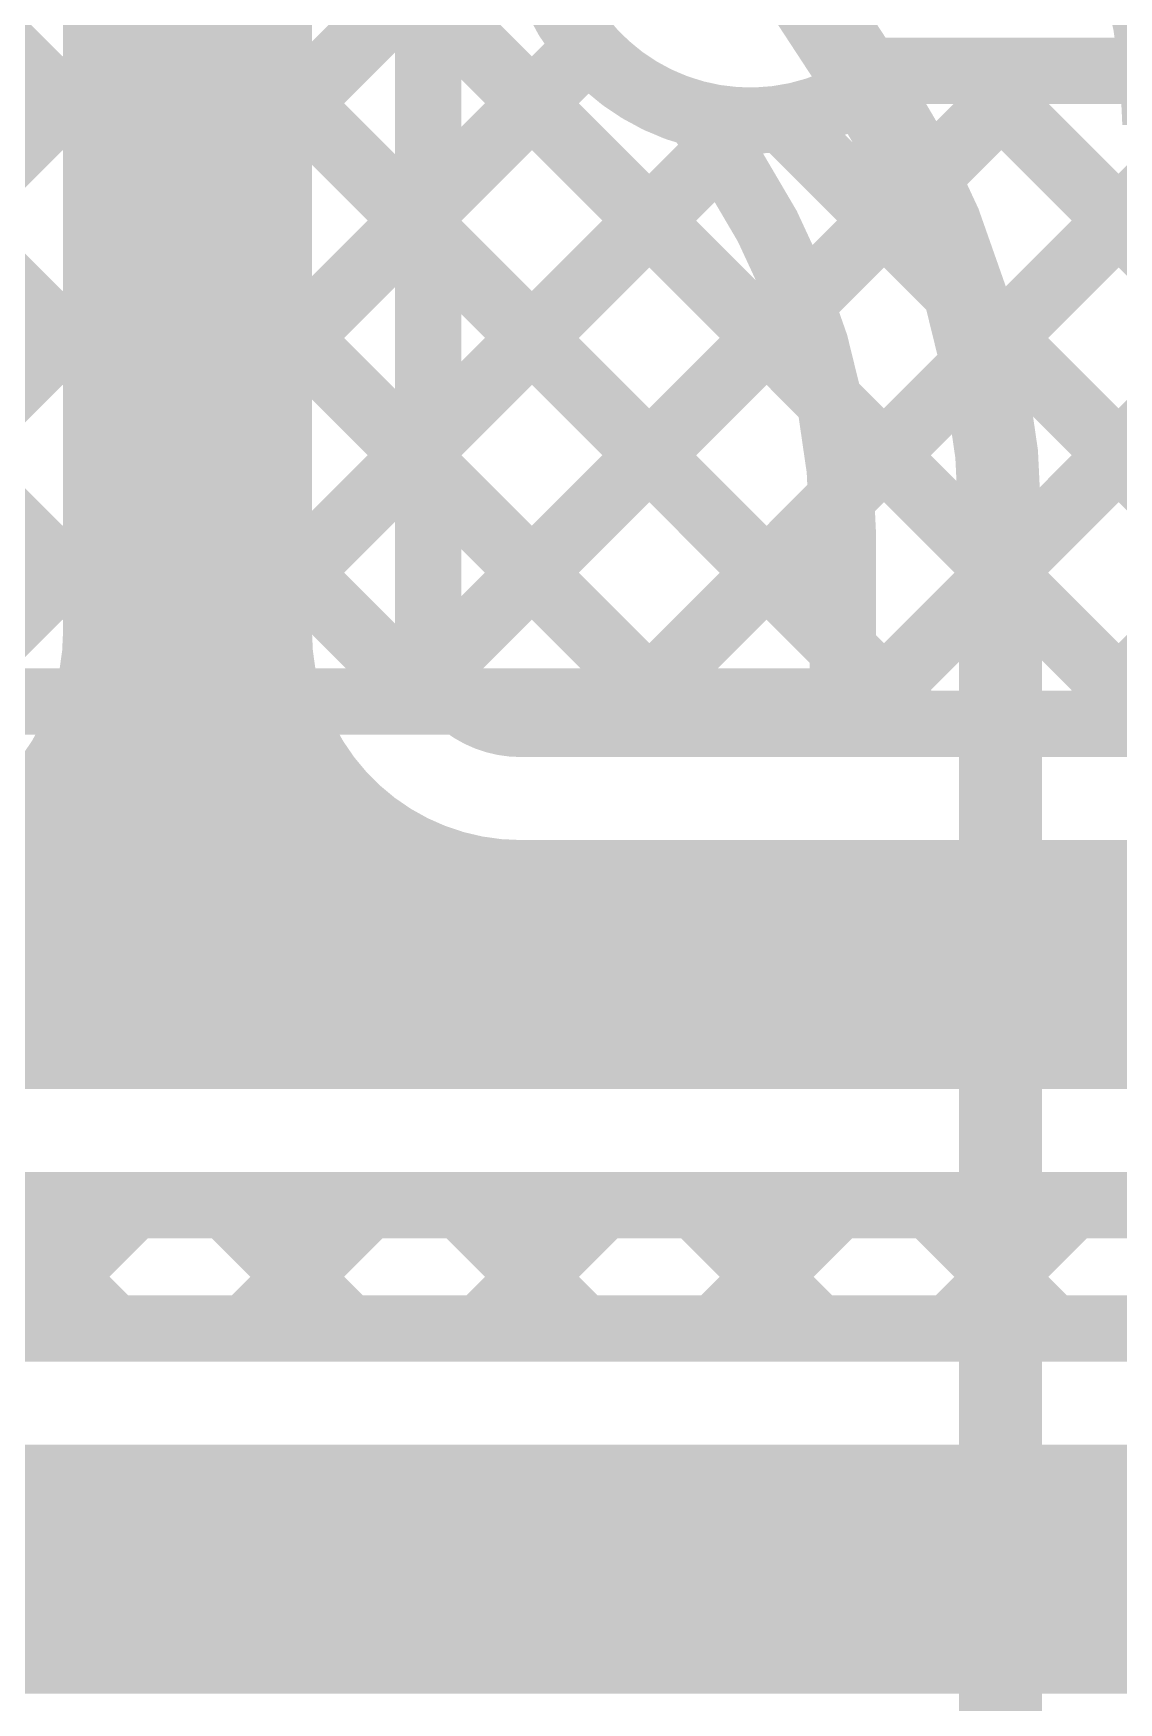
# Model space of a CAD drawing. Header units: inches. Extents: x -17 to 349, y -40 to 215.
# Drawn here: x 101.16 to 104.48, y 122.64 to 127.75 of the extents above; entities that cross this region are included whole.
import ezdxf

# ---------------------------------------------------------------- set-up
doc = ezdxf.new("R2010")
doc.units = ezdxf.units.IN
doc.layers.add('Bottom Layer', color=5, linetype='Continuous')
doc.layers.add('Top Layer', color=1, linetype='Continuous')

msp = doc.modelspace()

# ---------------------------------------------------------------- linework, layer by layer
at = {"layer": 'Bottom Layer'}
for points, const_width in [([(101.6314, 125.9179), (101.6314, 134.9281)], 0.762), ([(102.368, 125.9179), (102.368, 134.9281)], 0.2032), ([(102.368, 127.852), (104.5853, 125.6347)], 0.2032), ([(102.368, 127.2166), (102.8583, 127.7069)], 0.2032), ([(102.392, 125.8038), (104.2217, 127.6334)], 0.2032), ([(102.9414, 125.6347), (104.9401, 127.6334)], 0.2032), ([(103.6598, 125.6347), (105.6585, 127.6334)], 0.2032), ([(103.7741, 127.6334), (113.7991, 127.6334)], 0.2032), ([(104.0234, 127.6334), (106.0221, 125.6347)], 0.2032), ([(104.3783, 125.6347), (106.3769, 127.6334)], 0.2032), ([(102.368, 126.4982), (103.3507, 127.4808)], 0.2032), ([(103.4504, 127.488), (105.3037, 125.6347)], 0.2032), ([(102.368, 127.1336), (103.8669, 125.6347)], 0.2032), ([(102.368, 126.4151), (103.1484, 125.6347)], 0.2032), ([(102.6512, 125.6347), (107.9747, 125.6347)], 0.2032), ([(100.6116, 124.8981), (102.6512, 124.8981)], 0.762), ([(102.6512, 124.8981), (107.9747, 124.8981)], 0.762), ([(100.6116, 124.1615), (102.6512, 124.1615)], 0.2032), ([(101.0295, 124.1615), (101.407, 123.7841)], 0.2032), ([(101.0908, 123.7841), (101.4682, 124.1615)], 0.2032), ([(101.7479, 124.1615), (102.1254, 123.7841)], 0.2032), ([(101.8092, 123.7841), (102.1866, 124.1615)], 0.2032), ([(102.4664, 124.1615), (102.8438, 123.7841)], 0.2032), ([(102.5276, 123.7841), (102.9051, 124.1615)], 0.2032), ([(102.6512, 124.1615), (107.9747, 124.1615)], 0.2032), ([(103.1848, 124.1615), (103.5622, 123.7841)], 0.2032), ([(103.246, 123.7841), (103.6235, 124.1615)], 0.2032), ([(103.9032, 124.1615), (104.2807, 123.7841)], 0.2032), ([(103.9644, 123.7841), (104.3419, 124.1615)], 0.2032), ([(91.7547, 123.7841), (110.8418, 123.7841)], 0.2032), ([(91.7547, 123.0475), (110.9366, 123.0475)], 0.762)]:
    msp.add_lwpolyline(points, dxfattribs=dict(at, const_width=const_width))
for points, const_width in [([(103.7741, 127.6334, -1.422987), (103.3505, 128.792)], 0.2032), ([(101.6314, 125.9179, -0.414214), (100.6116, 124.8981)], 0.762), ([(102.6512, 124.8981, -0.414214), (101.6314, 125.9179)], 0.762), ([(102.6512, 125.6347, -0.414214), (102.368, 125.9179)], 0.2032)]:
    msp.add_lwpolyline(points, format="xyb", dxfattribs=dict(at, const_width=const_width))
for points, const_width in [([(102.8075, 127.7069, 1), (102.9091, 127.7069, 1)], 0.1016), ([(103.7233, 127.6334, 1), (103.8249, 127.6334, 1)], 0.1016), ([(103.7233, 127.6334, 1), (103.8249, 127.6334, 1)], 0.1016), ([(103.9726, 127.6334, 1), (104.0742, 127.6334, 1)], 0.1016), ([(104.1709, 127.6334, 1), (104.2725, 127.6334, 1)], 0.1016), ([(103.2999, 127.4808, 1), (103.4015, 127.4808, 1)], 0.1016), ([(103.3996, 127.488, 1), (103.5012, 127.488, 1)], 0.1016), ([(102.3172, 127.2166, 1), (102.4188, 127.2166, 1)], 0.1016), ([(102.3172, 127.1336, 1), (102.4188, 127.1336, 1)], 0.1016), ([(102.3172, 126.4982, 1), (102.4188, 126.4982, 1)], 0.1016), ([(102.3172, 126.4151, 1), (102.4188, 126.4151, 1)], 0.1016), ([(101.4409, 125.9179, 1), (101.8219, 125.9179, 1)], 0.381), ([(101.4409, 125.9179, 1), (101.8219, 125.9179, 1)], 0.381), ([(101.4409, 125.9179, 1), (101.8219, 125.9179, 1)], 0.381), ([(102.3172, 125.9179, 1), (102.4188, 125.9179, 1)], 0.1016), ([(102.3172, 125.9179, 1), (102.4188, 125.9179, 1)], 0.1016), ([(102.3412, 125.8038, 1), (102.4428, 125.8038, 1)], 0.1016), ([(102.6004, 125.6347, 1), (102.702, 125.6347, 1)], 0.1016), ([(102.6004, 125.6347, 1), (102.702, 125.6347, 1)], 0.1016), ([(102.8906, 125.6347, 1), (102.9922, 125.6347, 1)], 0.1016), ([(103.0976, 125.6347, 1), (103.1992, 125.6347, 1)], 0.1016), ([(103.609, 125.6347, 1), (103.7106, 125.6347, 1)], 0.1016), ([(103.8161, 125.6347, 1), (103.9177, 125.6347, 1)], 0.1016), ([(104.3275, 125.6347, 1), (104.4291, 125.6347, 1)], 0.1016), ([(102.4607, 124.8981, 1), (102.8417, 124.8981, 1)], 0.381), ([(102.4607, 124.8981, 1), (102.8417, 124.8981, 1)], 0.381), ([(102.4607, 124.8981, 1), (102.8417, 124.8981, 1)], 0.381), ([(101.4174, 124.1615, 1), (101.519, 124.1615, 1)], 0.1016), ([(101.6971, 124.1615, 1), (101.7987, 124.1615, 1)], 0.1016), ([(102.1358, 124.1615, 1), (102.2374, 124.1615, 1)], 0.1016), ([(102.4156, 124.1615, 1), (102.5172, 124.1615, 1)], 0.1016), ([(102.6004, 124.1615, 1), (102.702, 124.1615, 1)], 0.1016), ([(102.6004, 124.1615, 1), (102.702, 124.1615, 1)], 0.1016), ([(102.8543, 124.1615, 1), (102.9559, 124.1615, 1)], 0.1016), ([(103.134, 124.1615, 1), (103.2356, 124.1615, 1)], 0.1016), ([(103.5727, 124.1615, 1), (103.6743, 124.1615, 1)], 0.1016), ([(103.8524, 124.1615, 1), (103.954, 124.1615, 1)], 0.1016), ([(104.2911, 124.1615, 1), (104.3927, 124.1615, 1)], 0.1016), ([(101.04, 123.7841, 1), (101.1416, 123.7841, 1)], 0.1016), ([(101.3562, 123.7841, 1), (101.4578, 123.7841, 1)], 0.1016), ([(101.7584, 123.7841, 1), (101.86, 123.7841, 1)], 0.1016), ([(102.0746, 123.7841, 1), (102.1762, 123.7841, 1)], 0.1016), ([(102.4768, 123.7841, 1), (102.5784, 123.7841, 1)], 0.1016), ([(102.793, 123.7841, 1), (102.8946, 123.7841, 1)], 0.1016), ([(103.1952, 123.7841, 1), (103.2968, 123.7841, 1)], 0.1016), ([(103.5114, 123.7841, 1), (103.613, 123.7841, 1)], 0.1016), ([(103.9136, 123.7841, 1), (104.0152, 123.7841, 1)], 0.1016), ([(104.2299, 123.7841, 1), (104.3315, 123.7841, 1)], 0.1016)]:
    msp.add_lwpolyline(points, format="xyb", close=True, dxfattribs=dict(at, const_width=const_width))
at = {"layer": 'Top Layer'}
for points, const_width in [([(97.7734, 131.7281), (103.6375, 125.8641)], 0.2032), ([(98.4919, 131.7281), (103.5965, 126.6234)], 0.2032), ([(99.4175, 125.7029), (104.1889, 130.4743)], 0.2032), ([(98.4122, 130.3709), (103.0803, 125.7029)], 0.2032), ([(98.2241, 129.8406), (102.3619, 125.7029)], 0.2032), ([(97.6949, 129.6514), (101.6434, 125.7029)], 0.2032), ([(100.1359, 125.7029), (102.7142, 128.2812)], 0.2032), ([(103.3537, 128.1364), (103.7104, 127.5917)], 0.254), ([(100.8543, 125.7029), (102.8583, 127.7069)], 0.2032), ([(103.1931, 127.5008), (103.3067, 127.3273)], 0.2032), ([(101.5727, 125.7029), (103.2633, 127.3935)], 0.2032), ([(102.2911, 125.7029), (103.511, 126.9227)], 0.2032), ([(103.0096, 125.7029), (103.6345, 126.3278)], 0.2032), ([(103.6375, 125.7029), (103.6375, 126.2186)], 0.2032), ([(104.1201, 126.2186), (104.1201, 126.2186)], 0.254), ([(104.1201, 121.4787), (104.1201, 126.2186)], 0.254), ([(98.1027, 125.7029), (103.6375, 125.7029)], 0.2032), ([(98.1027, 125.7029), (103.6375, 125.7029)], 0.2032)]:
    msp.add_lwpolyline(points, dxfattribs=dict(at, const_width=const_width))
for points, const_width in [([(103.1931, 127.5008, -0.881171), (103.3505, 128.792)], 0.2032), ([(104.169, 128.6206, -0.188735), (104.6201, 127.4681)], 0.254), ([(103.7104, 127.5917, -0.145985), (104.1201, 126.2186)], 0.254), ([(103.3075, 127.3261, -0.145807), (103.6375, 126.2186)], 0.2032)]:
    msp.add_lwpolyline(points, format="xyb", dxfattribs=dict(at, const_width=const_width))
for points, const_width in [([(102.8075, 127.7069, 1), (102.9091, 127.7069, 1)], 0.1016), ([(103.6469, 127.5917, 1), (103.7739, 127.5917, 1)], 0.127), ([(103.6469, 127.5917, 1), (103.7739, 127.5917, 1)], 0.127), ([(103.1423, 127.5008, 1), (103.2439, 127.5008, 1)], 0.1016), ([(103.1423, 127.5008, 1), (103.2439, 127.5008, 1)], 0.1016), ([(103.2125, 127.3935, 1), (103.3141, 127.3935, 1)], 0.1016), ([(103.2559, 127.3273, 1), (103.3575, 127.3273, 1)], 0.1016), ([(103.2567, 127.3261, 1), (103.3583, 127.3261, 1)], 0.1016), ([(103.4602, 126.9227, 1), (103.5618, 126.9227, 1)], 0.1016), ([(103.5457, 126.6234, 1), (103.6473, 126.6234, 1)], 0.1016), ([(103.5837, 126.3278, 1), (103.6853, 126.3278, 1)], 0.1016), ([(103.5867, 126.2186, 1), (103.6883, 126.2186, 1)], 0.1016), ([(103.5867, 126.2186, 1), (103.6883, 126.2186, 1)], 0.1016), ([(104.0566, 126.2186, 1), (104.1836, 126.2186, 1)], 0.127), ([(104.0566, 126.2186, 1), (104.1836, 126.2186, 1)], 0.127), ([(104.0566, 126.2186, 1), (104.1836, 126.2186, 1)], 0.127), ([(104.0566, 126.2186, 1), (104.1836, 126.2186, 1)], 0.127), ([(103.5867, 125.8641, 1), (103.6883, 125.8641, 1)], 0.1016), ([(101.5219, 125.7029, 1), (101.6235, 125.7029, 1)], 0.1016), ([(101.5926, 125.7029, 1), (101.6942, 125.7029, 1)], 0.1016), ([(102.2403, 125.7029, 1), (102.3419, 125.7029, 1)], 0.1016), ([(102.3111, 125.7029, 1), (102.4127, 125.7029, 1)], 0.1016), ([(102.9588, 125.7029, 1), (103.0604, 125.7029, 1)], 0.1016), ([(103.0295, 125.7029, 1), (103.1311, 125.7029, 1)], 0.1016), ([(103.5867, 125.7029, 1), (103.6883, 125.7029, 1)], 0.1016), ([(103.5867, 125.7029, 1), (103.6883, 125.7029, 1)], 0.1016), ([(103.5867, 125.7029, 1), (103.6883, 125.7029, 1)], 0.1016)]:
    msp.add_lwpolyline(points, format="xyb", close=True, dxfattribs=dict(at, const_width=const_width))

doc.saveas('drawing.dxf')
